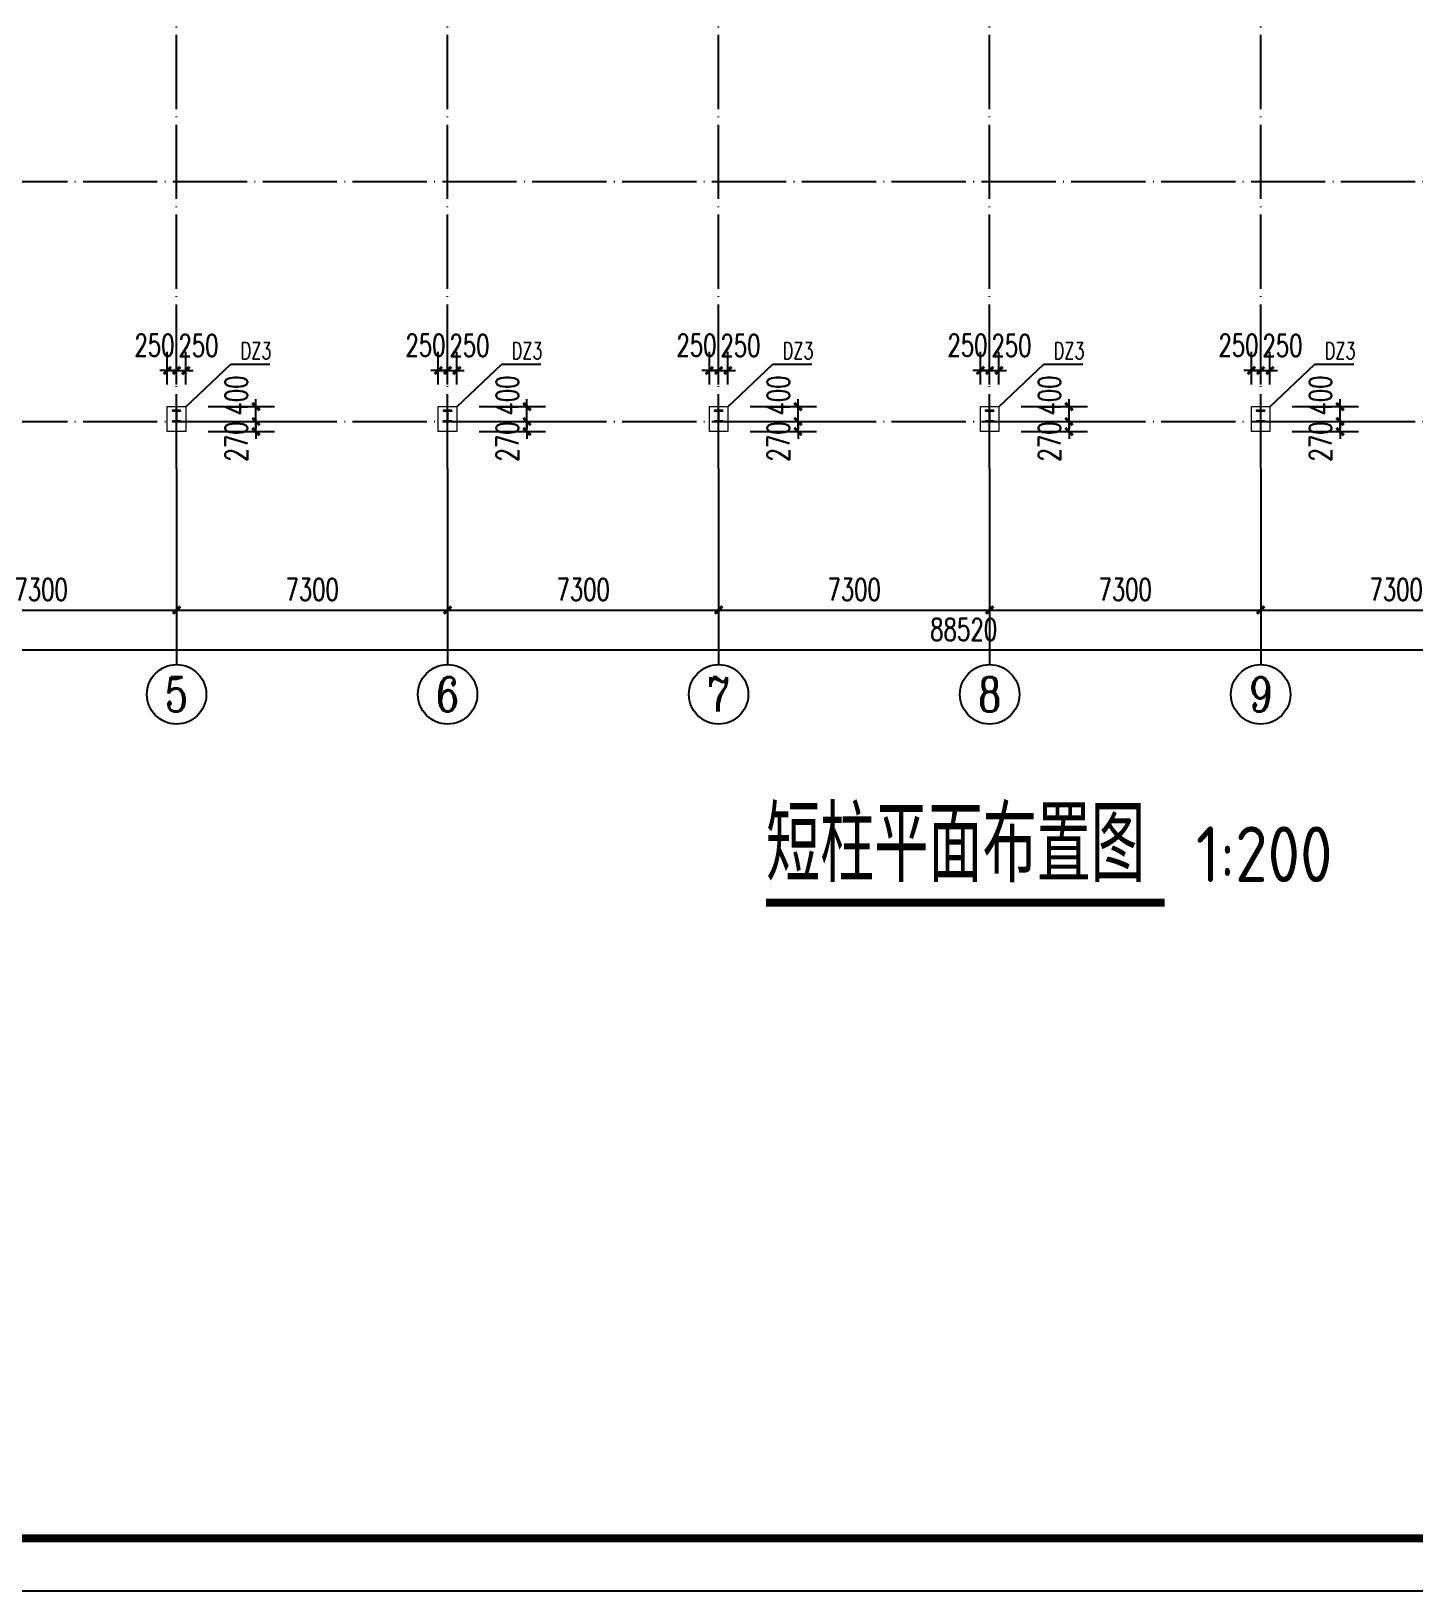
# Model space of a CAD drawing. Extents: x -89996 to 1006241, y -2176 to 440573.
# Drawn here: x 280374 to 317614, y 88594 to 130594 of the extents above; entities that cross this region are included whole.
import ezdxf
from ezdxf.enums import TextEntityAlignment as Align

# ---------------------------------------------------------------- set-up
doc = ezdxf.new("R2010")
doc.units = 0
doc.header["$LTSCALE"] = 1000
doc.header["$MEASUREMENT"] = 0
doc.linetypes.add('DOTE', pattern=[2.42, 2, -0.2, 0.02, -0.2])
for name, color, linetype in [('AXIS', 3, 'Continuous'), ('AXIS_TEXT', 7, 'Continuous'), ('DIM_LEAD', 3, 'Continuous'), ('DIM_SYMB', 3, 'Continuous'), ('DOTE', 1, 'DOTE'), ('GZ', 50, 'Continuous'), ('PUB_TEXT', 7, 'Continuous'), ('PUB_TITLE', 4, 'Continuous'), ('WALL', 9, 'Continuous'), ('YCX', 90, 'Continuous')]:
    doc.layers.add(name, color=color, linetype=linetype)
doc.layers.add('BASE_SING', color=7, linetype='Continuous', lineweight=0)
doc.styles.add('_TCH_AXIS', font='COMPLEX', dxfattribs={"bigfont": 'GBCBIG'})
doc.styles.add('_TCH_DIM_T3', font='SIMPLEX', dxfattribs={"width": 0.705882, "bigfont": 'GBCBIG'})
doc.styles.add('COMPLEX', font='COMPLEX')
doc.styles.get("Standard").update_dxf_attribs({"font": 'gbenor.shx', "bigfont": 'gbcbig.shx'})
doc.dimstyles.new('_TCH_ARCH&&200', dxfattribs={"dimtxt": 595, "dimasz": 200, "dimexe": 500, "dimexo": 600, "dimgap": 252.5, "dimtad": 1, "dimdec": 0, "dimzin": 0, "dimdsep": 46, "dimtxsty": '_TCH_DIM_T3', "dimblk": 'ARCHTICK', "dimcen": 0.09, "dimclrt": 7, "dimazin": 2, "dimtfac": 1, "dimtdec": 0, "dimtix": 1, "dimtmove": 2, "dimatfit": 3, "dimfxl": 0, "dimtolj": 1, "dimtzin": 0, "dimarcsym": 0})
doc.dimstyles.new('TCH-200-1', dxfattribs={"dimtxt": 595, "dimasz": 200, "dimexe": 500, "dimexo": 600, "dimgap": 252.5, "dimtad": 1, "dimdec": 0, "dimzin": 0, "dimdsep": 46, "dimtxsty": '_TCH_DIM_T3', "dimblk": 'ARCHTICK', "dimcen": 0.09, "dimclrd": 3, "dimclre": 3, "dimclrt": 7, "dimazin": 2, "dimtfac": 1, "dimtdec": 0, "dimtix": 1, "dimtmove": 2, "dimatfit": 3, "dimfxl": 0, "dimtolj": 1, "dimtzin": 0, "dimarcsym": 0})

# ---------------------------------------------------------------- blocks, each defined once
blk = doc.blocks.new('_AXISO')
blk.add_circle((0, 0), 0.5)
at = {"layer": 'AXIS_TEXT', "style": 'COMPLEX', "width": 1.041667}
blk.add_attdef('A', text='', height=0.56, dxfattribs=at).set_placement((-0.25, -0.28), (0.25, -0.28), align=Align.FIT)
blk = doc.blocks.new('_ArchTick')
at = {"color": 0, "linetype": 'ByBlock', "const_width": 0.4}
blk.add_lwpolyline([(-0.5, -0.5), (0.5, 0.5)], dxfattribs=at)
blk = doc.blocks.new('*D3008')
at = {"layer": 'AXIS', "color": 0, "lineweight": -2, "transparency": 16777216}
for p, q in [((17240, -627), (17240, -4337)), ((24540, -627), (24540, -4337)), ((17240, -3837), (24540, -3837))]:
    blk.add_line(p, q, dxfattribs=at)
at = {"layer": 'Defpoints', "color": 0, "transparency": 16777216}
for p in [(17240, -27), (24540, -27), (24540, -3837)]:
    blk.add_point(p, dxfattribs=at)
at = {"layer": 'AXIS', "color": 0, "lineweight": -2, "transparency": 16777216, "xscale": 200, "yscale": 200, "zscale": 200, "rotation": 180}
blk.add_blockref('_ArchTick', (17240, -3837), dxfattribs=at)
at = {"layer": 'AXIS', "color": 0, "lineweight": -2, "transparency": 16777216, "xscale": 200, "yscale": 200, "zscale": 200}
blk.add_blockref('_ArchTick', (24540, -3837), dxfattribs=at)
at = {"layer": 'AXIS', "color": 7, "transparency": 16777216, "insert": (20890, -3287), "char_height": 595, "attachment_point": 5, "style": '_TCH_DIM_T3'}
blk.add_mtext('\\A1;7300', dxfattribs=at)
blk = doc.blocks.new('*D3009')
at = {"layer": 'AXIS', "color": 0, "lineweight": -2, "transparency": 16777216}
for p, q in [((24540, -627), (24540, -4337)), ((31840, -627), (31840, -4337)), ((24540, -3837), (31840, -3837))]:
    blk.add_line(p, q, dxfattribs=at)
at = {"layer": 'Defpoints', "color": 0, "transparency": 16777216}
for p in [(24540, -27), (31840, -27), (31840, -3837)]:
    blk.add_point(p, dxfattribs=at)
at = {"layer": 'AXIS', "color": 0, "lineweight": -2, "transparency": 16777216, "xscale": 200, "yscale": 200, "zscale": 200, "rotation": 180}
blk.add_blockref('_ArchTick', (24540, -3837), dxfattribs=at)
at = {"layer": 'AXIS', "color": 0, "lineweight": -2, "transparency": 16777216, "xscale": 200, "yscale": 200, "zscale": 200}
blk.add_blockref('_ArchTick', (31840, -3837), dxfattribs=at)
at = {"layer": 'AXIS', "color": 7, "transparency": 16777216, "insert": (28190, -3287), "char_height": 595, "attachment_point": 5, "style": '_TCH_DIM_T3'}
blk.add_mtext('\\A1;7300', dxfattribs=at)
blk = doc.blocks.new('*D3010')
at = {"layer": 'AXIS', "color": 0, "lineweight": -2, "transparency": 16777216}
for p, q in [((31840, -627), (31840, -4337)), ((39140, -627), (39140, -4337)), ((31840, -3837), (39140, -3837))]:
    blk.add_line(p, q, dxfattribs=at)
at = {"layer": 'Defpoints', "color": 0, "transparency": 16777216}
for p in [(31840, -27), (39140, -27), (39140, -3837)]:
    blk.add_point(p, dxfattribs=at)
at = {"layer": 'AXIS', "color": 0, "lineweight": -2, "transparency": 16777216, "xscale": 200, "yscale": 200, "zscale": 200, "rotation": 180}
blk.add_blockref('_ArchTick', (31840, -3837), dxfattribs=at)
at = {"layer": 'AXIS', "color": 0, "lineweight": -2, "transparency": 16777216, "xscale": 200, "yscale": 200, "zscale": 200}
blk.add_blockref('_ArchTick', (39140, -3837), dxfattribs=at)
at = {"layer": 'AXIS', "color": 7, "transparency": 16777216, "insert": (35490, -3287), "char_height": 595, "attachment_point": 5, "style": '_TCH_DIM_T3'}
blk.add_mtext('\\A1;7300', dxfattribs=at)
blk = doc.blocks.new('*D3011')
at = {"layer": 'AXIS', "color": 0, "lineweight": -2, "transparency": 16777216}
for p, q in [((39140, -627), (39140, -4337)), ((46440, -627), (46440, -4337)), ((39140, -3837), (46440, -3837))]:
    blk.add_line(p, q, dxfattribs=at)
at = {"layer": 'Defpoints', "color": 0, "transparency": 16777216}
for p in [(39140, -27), (46440, -27), (46440, -3837)]:
    blk.add_point(p, dxfattribs=at)
at = {"layer": 'AXIS', "color": 0, "lineweight": -2, "transparency": 16777216, "xscale": 200, "yscale": 200, "zscale": 200, "rotation": 180}
blk.add_blockref('_ArchTick', (39140, -3837), dxfattribs=at)
at = {"layer": 'AXIS', "color": 0, "lineweight": -2, "transparency": 16777216, "xscale": 200, "yscale": 200, "zscale": 200}
blk.add_blockref('_ArchTick', (46440, -3837), dxfattribs=at)
at = {"layer": 'AXIS', "color": 7, "transparency": 16777216, "insert": (42790, -3287), "char_height": 595, "attachment_point": 5, "style": '_TCH_DIM_T3'}
blk.add_mtext('\\A1;7300', dxfattribs=at)
blk = doc.blocks.new('*D3012')
at = {"layer": 'AXIS', "color": 0, "lineweight": -2, "transparency": 16777216}
for p, q in [((46440, -627), (46440, -4337)), ((53740, -627), (53740, -4337)), ((46440, -3837), (53740, -3837))]:
    blk.add_line(p, q, dxfattribs=at)
at = {"layer": 'Defpoints', "color": 0, "transparency": 16777216}
for p in [(46440, -27), (53740, -27), (53740, -3837)]:
    blk.add_point(p, dxfattribs=at)
at = {"layer": 'AXIS', "color": 0, "lineweight": -2, "transparency": 16777216, "xscale": 200, "yscale": 200, "zscale": 200, "rotation": 180}
blk.add_blockref('_ArchTick', (46440, -3837), dxfattribs=at)
at = {"layer": 'AXIS', "color": 0, "lineweight": -2, "transparency": 16777216, "xscale": 200, "yscale": 200, "zscale": 200}
blk.add_blockref('_ArchTick', (53740, -3837), dxfattribs=at)
at = {"layer": 'AXIS', "color": 7, "transparency": 16777216, "insert": (50090, -3287), "char_height": 595, "attachment_point": 5, "style": '_TCH_DIM_T3'}
blk.add_mtext('\\A1;7300', dxfattribs=at)
blk = doc.blocks.new('*D3013')
at = {"layer": 'AXIS', "color": 0, "lineweight": -2, "transparency": 16777216}
for p, q in [((53740, -627), (53740, -4337)), ((61040, -627), (61040, -4337)), ((53740, -3837), (61040, -3837))]:
    blk.add_line(p, q, dxfattribs=at)
at = {"layer": 'Defpoints', "color": 0, "transparency": 16777216}
for p in [(53740, -27), (61040, -27), (61040, -3837)]:
    blk.add_point(p, dxfattribs=at)
at = {"layer": 'AXIS', "color": 0, "lineweight": -2, "transparency": 16777216, "xscale": 200, "yscale": 200, "zscale": 200, "rotation": 180}
blk.add_blockref('_ArchTick', (53740, -3837), dxfattribs=at)
at = {"layer": 'AXIS', "color": 0, "lineweight": -2, "transparency": 16777216, "xscale": 200, "yscale": 200, "zscale": 200}
blk.add_blockref('_ArchTick', (61040, -3837), dxfattribs=at)
at = {"layer": 'AXIS', "color": 7, "transparency": 16777216, "insert": (57390, -3287), "char_height": 595, "attachment_point": 5, "style": '_TCH_DIM_T3'}
blk.add_mtext('\\A1;7300', dxfattribs=at)
blk = doc.blocks.new('*D321')
at = {"layer": 'Defpoints', "color": 0, "transparency": 16777216}
for p in [(261230, 119843), (349750, 119843), (349750, 113934)]:
    blk.add_point(p, dxfattribs=at)
at = {"layer": 'WALL', "color": 3, "lineweight": -2, "transparency": 16777216}
for p, q in [((261230, 119243), (261230, 113434)), ((349750, 119243), (349750, 113434)), ((261230, 113934), (349750, 113934))]:
    blk.add_line(p, q, dxfattribs=at)
at = {"layer": 'WALL', "color": 3, "lineweight": -2, "transparency": 16777216, "xscale": 200, "yscale": 200, "zscale": 200, "rotation": 180}
blk.add_blockref('_ArchTick', (261230, 113934), dxfattribs=at)
at = {"layer": 'WALL', "color": 3, "lineweight": -2, "transparency": 16777216, "xscale": 200, "yscale": 200, "zscale": 200}
blk.add_blockref('_ArchTick', (349750, 113934), dxfattribs=at)
at = {"layer": 'WALL', "color": 7, "transparency": 16777216, "insert": (305490, 114484), "char_height": 595, "attachment_point": 5, "style": '_TCH_DIM_T3'}
blk.add_mtext('\\A1;88520', dxfattribs=at)
blk = doc.blocks.new('*D2166')
at = {"layer": 'Defpoints', "color": 0, "transparency": 16777216}
for p in [(284290, 121457), (284040, 120482), (284290, 120483)]:
    blk.add_point(p, dxfattribs=at)
at = {"layer": 'WALL', "color": 3, "lineweight": -2, "transparency": 16777216}
for p, q in [((284040, 121082), (284040, 121957)), ((284290, 121083), (284290, 121957)), ((284040, 121457), (283840, 121457)), ((284040, 121457), (284290, 121457)), ((284290, 121457), (284490, 121457))]:
    blk.add_line(p, q, dxfattribs=at)
at = {"layer": 'WALL', "color": 3, "lineweight": -2, "transparency": 16777216, "xscale": 200, "yscale": 200, "zscale": 200}
blk.add_blockref('_ArchTick', (284040, 121457), dxfattribs=at)
at = {"layer": 'WALL', "color": 3, "lineweight": -2, "transparency": 16777216, "xscale": 200, "yscale": 200, "zscale": 200, "rotation": 180}
blk.add_blockref('_ArchTick', (284290, 121457), dxfattribs=at)
at = {"layer": 'WALL', "color": 7, "transparency": 16777216, "insert": (283692, 122137), "char_height": 595, "attachment_point": 5, "style": '_TCH_DIM_T3'}
blk.add_mtext('\\A1;250', dxfattribs=at)
blk = doc.blocks.new('*D2167')
at = {"layer": 'Defpoints', "color": 0, "transparency": 16777216}
for p in [(284540, 121457), (284290, 120483), (284540, 120482)]:
    blk.add_point(p, dxfattribs=at)
at = {"layer": 'WALL', "color": 3, "lineweight": -2, "transparency": 16777216}
for p, q in [((284290, 121083), (284290, 121957)), ((284540, 121082), (284540, 121957)), ((284290, 121457), (284090, 121457)), ((284290, 121457), (284540, 121457)), ((284540, 121457), (284740, 121457))]:
    blk.add_line(p, q, dxfattribs=at)
at = {"layer": 'WALL', "color": 3, "lineweight": -2, "transparency": 16777216, "xscale": 200, "yscale": 200, "zscale": 200}
blk.add_blockref('_ArchTick', (284290, 121457), dxfattribs=at)
at = {"layer": 'WALL', "color": 3, "lineweight": -2, "transparency": 16777216, "xscale": 200, "yscale": 200, "zscale": 200, "rotation": 180}
blk.add_blockref('_ArchTick', (284540, 121457), dxfattribs=at)
at = {"layer": 'WALL', "color": 7, "transparency": 16777216, "insert": (284878, 122127), "char_height": 595, "attachment_point": 5, "style": '_TCH_DIM_T3'}
blk.add_mtext('\\A1;250', dxfattribs=at)
blk = doc.blocks.new('*D2168')
at = {"layer": 'Defpoints', "color": 0, "transparency": 16777216}
for p in [(284540, 120483), (286428, 120483), (284540, 120083)]:
    blk.add_point(p, dxfattribs=at)
at = {"layer": 'WALL', "color": 3, "lineweight": -2, "transparency": 16777216}
for p, q in [((286428, 120483), (286428, 120683)), ((285140, 120483), (286928, 120483)), ((286428, 120083), (286428, 120483)), ((285140, 120083), (286928, 120083)), ((286428, 120083), (286428, 119883))]:
    blk.add_line(p, q, dxfattribs=at)
at = {"layer": 'WALL', "color": 3, "lineweight": -2, "transparency": 16777216, "xscale": 200, "yscale": 200, "zscale": 200}
for p, rotation in [((286428, 120483), 270), ((286428, 120083), 90)]:
    blk.add_blockref('_ArchTick', p, dxfattribs=dict(at, rotation=rotation))
at = {"layer": 'WALL', "color": 7, "transparency": 16777216, "insert": (285899, 120784), "char_height": 595, "attachment_point": 5, "rotation": 90, "style": '_TCH_DIM_T3'}
blk.add_mtext('\\A1;400', dxfattribs=at)
blk = doc.blocks.new('*D2169')
at = {"layer": 'Defpoints', "color": 0, "transparency": 16777216}
for p in [(284540, 120083), (284540, 119812), (286428, 120083)]:
    blk.add_point(p, dxfattribs=at)
at = {"layer": 'WALL', "color": 3, "lineweight": -2, "transparency": 16777216}
for p, q in [((286428, 120083), (286428, 120283)), ((285140, 120083), (286928, 120083)), ((285140, 119812), (286928, 119812)), ((286428, 119812), (286428, 120083)), ((286428, 119812), (286428, 119612))]:
    blk.add_line(p, q, dxfattribs=at)
at = {"layer": 'WALL', "color": 3, "lineweight": -2, "transparency": 16777216, "xscale": 200, "yscale": 200, "zscale": 200}
for p, rotation in [((286428, 120083), 270), ((286428, 119812), 90)]:
    blk.add_blockref('_ArchTick', p, dxfattribs=dict(at, rotation=rotation))
at = {"layer": 'WALL', "color": 7, "transparency": 16777216, "insert": (285899, 119541), "char_height": 595, "attachment_point": 5, "rotation": 90, "style": '_TCH_DIM_T3'}
blk.add_mtext('\\A1;270', dxfattribs=at)
blk = doc.blocks.new('*D2174')
at = {"layer": 'Defpoints', "color": 0, "transparency": 16777216}
for p in [(291590, 121457), (291340, 120482), (291590, 120483)]:
    blk.add_point(p, dxfattribs=at)
at = {"layer": 'WALL', "color": 3, "lineweight": -2, "transparency": 16777216}
for p, q in [((291340, 121082), (291340, 121957)), ((291590, 121083), (291590, 121957)), ((291340, 121457), (291140, 121457)), ((291340, 121457), (291590, 121457)), ((291590, 121457), (291790, 121457))]:
    blk.add_line(p, q, dxfattribs=at)
at = {"layer": 'WALL', "color": 3, "lineweight": -2, "transparency": 16777216, "xscale": 200, "yscale": 200, "zscale": 200}
blk.add_blockref('_ArchTick', (291340, 121457), dxfattribs=at)
at = {"layer": 'WALL', "color": 3, "lineweight": -2, "transparency": 16777216, "xscale": 200, "yscale": 200, "zscale": 200, "rotation": 180}
blk.add_blockref('_ArchTick', (291590, 121457), dxfattribs=at)
at = {"layer": 'WALL', "color": 7, "transparency": 16777216, "insert": (290992, 122137), "char_height": 595, "attachment_point": 5, "style": '_TCH_DIM_T3'}
blk.add_mtext('\\A1;250', dxfattribs=at)
blk = doc.blocks.new('*D2175')
at = {"layer": 'Defpoints', "color": 0, "transparency": 16777216}
for p in [(291840, 121457), (291590, 120483), (291840, 120482)]:
    blk.add_point(p, dxfattribs=at)
at = {"layer": 'WALL', "color": 3, "lineweight": -2, "transparency": 16777216}
for p, q in [((291590, 121083), (291590, 121957)), ((291840, 121082), (291840, 121957)), ((291590, 121457), (291390, 121457)), ((291590, 121457), (291840, 121457)), ((291840, 121457), (292040, 121457))]:
    blk.add_line(p, q, dxfattribs=at)
at = {"layer": 'WALL', "color": 3, "lineweight": -2, "transparency": 16777216, "xscale": 200, "yscale": 200, "zscale": 200}
blk.add_blockref('_ArchTick', (291590, 121457), dxfattribs=at)
at = {"layer": 'WALL', "color": 3, "lineweight": -2, "transparency": 16777216, "xscale": 200, "yscale": 200, "zscale": 200, "rotation": 180}
blk.add_blockref('_ArchTick', (291840, 121457), dxfattribs=at)
at = {"layer": 'WALL', "color": 7, "transparency": 16777216, "insert": (292178, 122127), "char_height": 595, "attachment_point": 5, "style": '_TCH_DIM_T3'}
blk.add_mtext('\\A1;250', dxfattribs=at)
blk = doc.blocks.new('*D2176')
at = {"layer": 'Defpoints', "color": 0, "transparency": 16777216}
for p in [(291840, 120483), (293728, 120483), (291840, 120083)]:
    blk.add_point(p, dxfattribs=at)
at = {"layer": 'WALL', "color": 3, "lineweight": -2, "transparency": 16777216}
for p, q in [((293728, 120483), (293728, 120683)), ((292440, 120483), (294228, 120483)), ((293728, 120083), (293728, 120483)), ((292440, 120083), (294228, 120083)), ((293728, 120083), (293728, 119883))]:
    blk.add_line(p, q, dxfattribs=at)
at = {"layer": 'WALL', "color": 3, "lineweight": -2, "transparency": 16777216, "xscale": 200, "yscale": 200, "zscale": 200}
for p, rotation in [((293728, 120483), 270), ((293728, 120083), 90)]:
    blk.add_blockref('_ArchTick', p, dxfattribs=dict(at, rotation=rotation))
at = {"layer": 'WALL', "color": 7, "transparency": 16777216, "insert": (293199, 120784), "char_height": 595, "attachment_point": 5, "rotation": 90, "style": '_TCH_DIM_T3'}
blk.add_mtext('\\A1;400', dxfattribs=at)
blk = doc.blocks.new('*D2177')
at = {"layer": 'Defpoints', "color": 0, "transparency": 16777216}
for p in [(291840, 120083), (291840, 119812), (293728, 120083)]:
    blk.add_point(p, dxfattribs=at)
at = {"layer": 'WALL', "color": 3, "lineweight": -2, "transparency": 16777216}
for p, q in [((293728, 120083), (293728, 120283)), ((292440, 120083), (294228, 120083)), ((292440, 119812), (294228, 119812)), ((293728, 119812), (293728, 120083)), ((293728, 119812), (293728, 119612))]:
    blk.add_line(p, q, dxfattribs=at)
at = {"layer": 'WALL', "color": 3, "lineweight": -2, "transparency": 16777216, "xscale": 200, "yscale": 200, "zscale": 200}
for p, rotation in [((293728, 120083), 270), ((293728, 119812), 90)]:
    blk.add_blockref('_ArchTick', p, dxfattribs=dict(at, rotation=rotation))
at = {"layer": 'WALL', "color": 7, "transparency": 16777216, "insert": (293199, 119541), "char_height": 595, "attachment_point": 5, "rotation": 90, "style": '_TCH_DIM_T3'}
blk.add_mtext('\\A1;270', dxfattribs=at)
blk = doc.blocks.new('*D2182')
at = {"layer": 'Defpoints', "color": 0, "transparency": 16777216}
for p in [(298890, 121457), (298640, 120482), (298890, 120483)]:
    blk.add_point(p, dxfattribs=at)
at = {"layer": 'WALL', "color": 3, "lineweight": -2, "transparency": 16777216}
for p, q in [((298640, 121082), (298640, 121957)), ((298890, 121083), (298890, 121957)), ((298640, 121457), (298440, 121457)), ((298640, 121457), (298890, 121457)), ((298890, 121457), (299090, 121457))]:
    blk.add_line(p, q, dxfattribs=at)
at = {"layer": 'WALL', "color": 3, "lineweight": -2, "transparency": 16777216, "xscale": 200, "yscale": 200, "zscale": 200}
blk.add_blockref('_ArchTick', (298640, 121457), dxfattribs=at)
at = {"layer": 'WALL', "color": 3, "lineweight": -2, "transparency": 16777216, "xscale": 200, "yscale": 200, "zscale": 200, "rotation": 180}
blk.add_blockref('_ArchTick', (298890, 121457), dxfattribs=at)
at = {"layer": 'WALL', "color": 7, "transparency": 16777216, "insert": (298292, 122137), "char_height": 595, "attachment_point": 5, "style": '_TCH_DIM_T3'}
blk.add_mtext('\\A1;250', dxfattribs=at)
blk = doc.blocks.new('*D2183')
at = {"layer": 'Defpoints', "color": 0, "transparency": 16777216}
for p in [(299140, 121457), (298890, 120483), (299140, 120482)]:
    blk.add_point(p, dxfattribs=at)
at = {"layer": 'WALL', "color": 3, "lineweight": -2, "transparency": 16777216}
for p, q in [((298890, 121083), (298890, 121957)), ((299140, 121082), (299140, 121957)), ((298890, 121457), (298690, 121457)), ((298890, 121457), (299140, 121457)), ((299140, 121457), (299340, 121457))]:
    blk.add_line(p, q, dxfattribs=at)
at = {"layer": 'WALL', "color": 3, "lineweight": -2, "transparency": 16777216, "xscale": 200, "yscale": 200, "zscale": 200}
blk.add_blockref('_ArchTick', (298890, 121457), dxfattribs=at)
at = {"layer": 'WALL', "color": 3, "lineweight": -2, "transparency": 16777216, "xscale": 200, "yscale": 200, "zscale": 200, "rotation": 180}
blk.add_blockref('_ArchTick', (299140, 121457), dxfattribs=at)
at = {"layer": 'WALL', "color": 7, "transparency": 16777216, "insert": (299478, 122127), "char_height": 595, "attachment_point": 5, "style": '_TCH_DIM_T3'}
blk.add_mtext('\\A1;250', dxfattribs=at)
blk = doc.blocks.new('*D2184')
at = {"layer": 'Defpoints', "color": 0, "transparency": 16777216}
for p in [(299140, 120483), (301028, 120483), (299140, 120083)]:
    blk.add_point(p, dxfattribs=at)
at = {"layer": 'WALL', "color": 3, "lineweight": -2, "transparency": 16777216}
for p, q in [((301028, 120483), (301028, 120683)), ((299740, 120483), (301528, 120483)), ((301028, 120083), (301028, 120483)), ((299740, 120083), (301528, 120083)), ((301028, 120083), (301028, 119883))]:
    blk.add_line(p, q, dxfattribs=at)
at = {"layer": 'WALL', "color": 3, "lineweight": -2, "transparency": 16777216, "xscale": 200, "yscale": 200, "zscale": 200}
for p, rotation in [((301028, 120483), 270), ((301028, 120083), 90)]:
    blk.add_blockref('_ArchTick', p, dxfattribs=dict(at, rotation=rotation))
at = {"layer": 'WALL', "color": 7, "transparency": 16777216, "insert": (300499, 120784), "char_height": 595, "attachment_point": 5, "rotation": 90, "style": '_TCH_DIM_T3'}
blk.add_mtext('\\A1;400', dxfattribs=at)
blk = doc.blocks.new('*D2185')
at = {"layer": 'Defpoints', "color": 0, "transparency": 16777216}
for p in [(299140, 120083), (299140, 119812), (301028, 120083)]:
    blk.add_point(p, dxfattribs=at)
at = {"layer": 'WALL', "color": 3, "lineweight": -2, "transparency": 16777216}
for p, q in [((301028, 120083), (301028, 120283)), ((299740, 120083), (301528, 120083)), ((299740, 119812), (301528, 119812)), ((301028, 119812), (301028, 120083)), ((301028, 119812), (301028, 119612))]:
    blk.add_line(p, q, dxfattribs=at)
at = {"layer": 'WALL', "color": 3, "lineweight": -2, "transparency": 16777216, "xscale": 200, "yscale": 200, "zscale": 200}
for p, rotation in [((301028, 120083), 270), ((301028, 119812), 90)]:
    blk.add_blockref('_ArchTick', p, dxfattribs=dict(at, rotation=rotation))
at = {"layer": 'WALL', "color": 7, "transparency": 16777216, "insert": (300499, 119541), "char_height": 595, "attachment_point": 5, "rotation": 90, "style": '_TCH_DIM_T3'}
blk.add_mtext('\\A1;270', dxfattribs=at)
blk = doc.blocks.new('*D2190')
at = {"layer": 'Defpoints', "color": 0, "transparency": 16777216}
for p in [(306190, 121457), (305940, 120482), (306190, 120483)]:
    blk.add_point(p, dxfattribs=at)
at = {"layer": 'WALL', "color": 3, "lineweight": -2, "transparency": 16777216}
for p, q in [((305940, 121082), (305940, 121957)), ((306190, 121083), (306190, 121957)), ((305940, 121457), (305740, 121457)), ((305940, 121457), (306190, 121457)), ((306190, 121457), (306390, 121457))]:
    blk.add_line(p, q, dxfattribs=at)
at = {"layer": 'WALL', "color": 3, "lineweight": -2, "transparency": 16777216, "xscale": 200, "yscale": 200, "zscale": 200}
blk.add_blockref('_ArchTick', (305940, 121457), dxfattribs=at)
at = {"layer": 'WALL', "color": 3, "lineweight": -2, "transparency": 16777216, "xscale": 200, "yscale": 200, "zscale": 200, "rotation": 180}
blk.add_blockref('_ArchTick', (306190, 121457), dxfattribs=at)
at = {"layer": 'WALL', "color": 7, "transparency": 16777216, "insert": (305592, 122137), "char_height": 595, "attachment_point": 5, "style": '_TCH_DIM_T3'}
blk.add_mtext('\\A1;250', dxfattribs=at)
blk = doc.blocks.new('*D2191')
at = {"layer": 'Defpoints', "color": 0, "transparency": 16777216}
for p in [(306440, 121457), (306190, 120483), (306440, 120482)]:
    blk.add_point(p, dxfattribs=at)
at = {"layer": 'WALL', "color": 3, "lineweight": -2, "transparency": 16777216}
for p, q in [((306190, 121083), (306190, 121957)), ((306440, 121082), (306440, 121957)), ((306190, 121457), (305990, 121457)), ((306190, 121457), (306440, 121457)), ((306440, 121457), (306640, 121457))]:
    blk.add_line(p, q, dxfattribs=at)
at = {"layer": 'WALL', "color": 3, "lineweight": -2, "transparency": 16777216, "xscale": 200, "yscale": 200, "zscale": 200}
blk.add_blockref('_ArchTick', (306190, 121457), dxfattribs=at)
at = {"layer": 'WALL', "color": 3, "lineweight": -2, "transparency": 16777216, "xscale": 200, "yscale": 200, "zscale": 200, "rotation": 180}
blk.add_blockref('_ArchTick', (306440, 121457), dxfattribs=at)
at = {"layer": 'WALL', "color": 7, "transparency": 16777216, "insert": (306778, 122127), "char_height": 595, "attachment_point": 5, "style": '_TCH_DIM_T3'}
blk.add_mtext('\\A1;250', dxfattribs=at)
blk = doc.blocks.new('*D2192')
at = {"layer": 'Defpoints', "color": 0, "transparency": 16777216}
for p in [(306440, 120483), (308328, 120483), (306440, 120083)]:
    blk.add_point(p, dxfattribs=at)
at = {"layer": 'WALL', "color": 3, "lineweight": -2, "transparency": 16777216}
for p, q in [((308328, 120483), (308328, 120683)), ((307040, 120483), (308828, 120483)), ((308328, 120083), (308328, 120483)), ((307040, 120083), (308828, 120083)), ((308328, 120083), (308328, 119883))]:
    blk.add_line(p, q, dxfattribs=at)
at = {"layer": 'WALL', "color": 3, "lineweight": -2, "transparency": 16777216, "xscale": 200, "yscale": 200, "zscale": 200}
for p, rotation in [((308328, 120483), 270), ((308328, 120083), 90)]:
    blk.add_blockref('_ArchTick', p, dxfattribs=dict(at, rotation=rotation))
at = {"layer": 'WALL', "color": 7, "transparency": 16777216, "insert": (307799, 120784), "char_height": 595, "attachment_point": 5, "rotation": 90, "style": '_TCH_DIM_T3'}
blk.add_mtext('\\A1;400', dxfattribs=at)
blk = doc.blocks.new('*D2193')
at = {"layer": 'Defpoints', "color": 0, "transparency": 16777216}
for p in [(306440, 120083), (306440, 119812), (308328, 120083)]:
    blk.add_point(p, dxfattribs=at)
at = {"layer": 'WALL', "color": 3, "lineweight": -2, "transparency": 16777216}
for p, q in [((308328, 120083), (308328, 120283)), ((307040, 120083), (308828, 120083)), ((307040, 119812), (308828, 119812)), ((308328, 119812), (308328, 120083)), ((308328, 119812), (308328, 119612))]:
    blk.add_line(p, q, dxfattribs=at)
at = {"layer": 'WALL', "color": 3, "lineweight": -2, "transparency": 16777216, "xscale": 200, "yscale": 200, "zscale": 200}
for p, rotation in [((308328, 120083), 270), ((308328, 119812), 90)]:
    blk.add_blockref('_ArchTick', p, dxfattribs=dict(at, rotation=rotation))
at = {"layer": 'WALL', "color": 7, "transparency": 16777216, "insert": (307799, 119541), "char_height": 595, "attachment_point": 5, "rotation": 90, "style": '_TCH_DIM_T3'}
blk.add_mtext('\\A1;270', dxfattribs=at)
blk = doc.blocks.new('*D2198')
at = {"layer": 'Defpoints', "color": 0, "transparency": 16777216}
for p in [(313490, 121457), (313240, 120482), (313490, 120483)]:
    blk.add_point(p, dxfattribs=at)
at = {"layer": 'WALL', "color": 3, "lineweight": -2, "transparency": 16777216}
for p, q in [((313240, 121082), (313240, 121957)), ((313490, 121083), (313490, 121957)), ((313240, 121457), (313040, 121457)), ((313240, 121457), (313490, 121457)), ((313490, 121457), (313690, 121457))]:
    blk.add_line(p, q, dxfattribs=at)
at = {"layer": 'WALL', "color": 3, "lineweight": -2, "transparency": 16777216, "xscale": 200, "yscale": 200, "zscale": 200}
blk.add_blockref('_ArchTick', (313240, 121457), dxfattribs=at)
at = {"layer": 'WALL', "color": 3, "lineweight": -2, "transparency": 16777216, "xscale": 200, "yscale": 200, "zscale": 200, "rotation": 180}
blk.add_blockref('_ArchTick', (313490, 121457), dxfattribs=at)
at = {"layer": 'WALL', "color": 7, "transparency": 16777216, "insert": (312892, 122137), "char_height": 595, "attachment_point": 5, "style": '_TCH_DIM_T3'}
blk.add_mtext('\\A1;250', dxfattribs=at)
blk = doc.blocks.new('*D2199')
at = {"layer": 'Defpoints', "color": 0, "transparency": 16777216}
for p in [(313740, 121457), (313490, 120483), (313740, 120482)]:
    blk.add_point(p, dxfattribs=at)
at = {"layer": 'WALL', "color": 3, "lineweight": -2, "transparency": 16777216}
for p, q in [((313490, 121083), (313490, 121957)), ((313740, 121082), (313740, 121957)), ((313490, 121457), (313290, 121457)), ((313490, 121457), (313740, 121457)), ((313740, 121457), (313940, 121457))]:
    blk.add_line(p, q, dxfattribs=at)
at = {"layer": 'WALL', "color": 3, "lineweight": -2, "transparency": 16777216, "xscale": 200, "yscale": 200, "zscale": 200}
blk.add_blockref('_ArchTick', (313490, 121457), dxfattribs=at)
at = {"layer": 'WALL', "color": 3, "lineweight": -2, "transparency": 16777216, "xscale": 200, "yscale": 200, "zscale": 200, "rotation": 180}
blk.add_blockref('_ArchTick', (313740, 121457), dxfattribs=at)
at = {"layer": 'WALL', "color": 7, "transparency": 16777216, "insert": (314078, 122127), "char_height": 595, "attachment_point": 5, "style": '_TCH_DIM_T3'}
blk.add_mtext('\\A1;250', dxfattribs=at)
blk = doc.blocks.new('*D2200')
at = {"layer": 'Defpoints', "color": 0, "transparency": 16777216}
for p in [(313740, 120483), (315628, 120483), (313740, 120083)]:
    blk.add_point(p, dxfattribs=at)
at = {"layer": 'WALL', "color": 3, "lineweight": -2, "transparency": 16777216}
for p, q in [((315628, 120483), (315628, 120683)), ((314340, 120483), (316128, 120483)), ((315628, 120083), (315628, 120483)), ((314340, 120083), (316128, 120083)), ((315628, 120083), (315628, 119883))]:
    blk.add_line(p, q, dxfattribs=at)
at = {"layer": 'WALL', "color": 3, "lineweight": -2, "transparency": 16777216, "xscale": 200, "yscale": 200, "zscale": 200}
for p, rotation in [((315628, 120483), 270), ((315628, 120083), 90)]:
    blk.add_blockref('_ArchTick', p, dxfattribs=dict(at, rotation=rotation))
at = {"layer": 'WALL', "color": 7, "transparency": 16777216, "insert": (315099, 120784), "char_height": 595, "attachment_point": 5, "rotation": 90, "style": '_TCH_DIM_T3'}
blk.add_mtext('\\A1;400', dxfattribs=at)
blk = doc.blocks.new('*D2201')
at = {"layer": 'Defpoints', "color": 0, "transparency": 16777216}
for p in [(313740, 120083), (313740, 119812), (315628, 120083)]:
    blk.add_point(p, dxfattribs=at)
at = {"layer": 'WALL', "color": 3, "lineweight": -2, "transparency": 16777216}
for p, q in [((315628, 120083), (315628, 120283)), ((314340, 120083), (316128, 120083)), ((314340, 119812), (316128, 119812)), ((315628, 119812), (315628, 120083)), ((315628, 119812), (315628, 119612))]:
    blk.add_line(p, q, dxfattribs=at)
at = {"layer": 'WALL', "color": 3, "lineweight": -2, "transparency": 16777216, "xscale": 200, "yscale": 200, "zscale": 200}
for p, rotation in [((315628, 120083), 270), ((315628, 119812), 90)]:
    blk.add_blockref('_ArchTick', p, dxfattribs=dict(at, rotation=rotation))
at = {"layer": 'WALL', "color": 7, "transparency": 16777216, "insert": (315099, 119541), "char_height": 595, "attachment_point": 5, "rotation": 90, "style": '_TCH_DIM_T3'}
blk.add_mtext('\\A1;270', dxfattribs=at)
blk = doc.blocks.new('A$C3A647AB8')
at = {"layer": 'AXIS'}
for p, q in [((24540, -26.8), (24540, -5307.8)), ((31840, -26.8), (31840, -5307.8)), ((39140, -26.8), (39140, -5307.8)), ((46440, -26.8), (46440, -5307.8)), ((53740, -26.8), (53740, -5307.8))]:
    blk.add_line(p, q, dxfattribs=at)
at = {"layer": 'DOTE'}
for p, q in [((24540, -26.8), (24540, 41826.8)), ((31840, -26.8), (31840, 41826.8)), ((39140, -26.8), (39140, 41826.8)), ((46440, -26.8), (46440, 41826.8)), ((53740, -26.8), (53740, 41826.8)), ((240, 7700), (91240, 7700)), ((240, 1240), (91240, 1240))]:
    blk.add_line(p, q, dxfattribs=at)
at = {"layer": 'GZ'}
for points in [[(24650, 1540), (24430, 1540), (24430, 1530), (24533.1, 1530), (24537, 1525), (24537, 1254.6), (24533.1, 1250), (24430, 1250), (24430, 1240), (24650, 1240), (24650, 1250), (24547, 1250), (24543, 1254.5), (24543, 1525), (24547, 1530), (24650, 1530), (24650, 1540)], [(31950, 1540), (31730, 1540), (31730, 1530), (31833.1, 1530), (31837, 1525), (31837, 1254.6), (31833.1, 1250), (31730, 1250), (31730, 1240), (31950, 1240), (31950, 1250), (31847, 1250), (31843, 1254.5), (31843, 1525), (31847, 1530), (31950, 1530), (31950, 1540)], [(39250, 1540), (39030, 1540), (39030, 1530), (39133.1, 1530), (39137, 1525), (39137, 1254.6), (39133.1, 1250), (39030, 1250), (39030, 1240), (39250, 1240), (39250, 1250), (39147, 1250), (39143, 1254.5), (39143, 1525), (39147, 1530), (39250, 1530), (39250, 1540)], [(46550, 1540), (46330, 1540), (46330, 1530), (46433.1, 1530), (46437, 1525), (46437, 1254.6), (46433.1, 1250), (46330, 1250), (46330, 1240), (46550, 1240), (46550, 1250), (46447, 1250), (46443, 1254.5), (46443, 1525), (46447, 1530), (46550, 1530), (46550, 1540)], [(53850, 1540), (53630, 1540), (53630, 1530), (53733.1, 1530), (53737, 1525), (53737, 1254.6), (53733.1, 1250), (53630, 1250), (53630, 1240), (53850, 1240), (53850, 1250), (53747, 1250), (53743, 1254.5), (53743, 1525), (53747, 1530), (53850, 1530), (53850, 1540)]]:
    blk.add_lwpolyline(points, close=True, dxfattribs=at)
at = {"layer": 'AXIS'}
ref = blk.add_blockref('_AXISO', (24540, -6107.8), dxfattribs=dict(at, xscale=1600, yscale=1600, zscale=1600))
ref.add_attrib('A', '5', dxfattribs={"layer": 'AXIS_TEXT', "height": 931.9, "style": '_TCH_AXIS'}).set_placement((24229.4, -6573.7), (24850.6, -6573.7), align=Align.FIT)
ref = blk.add_blockref('_AXISO', (31840, -6107.8), dxfattribs=dict(at, xscale=1600, yscale=1600, zscale=1600))
ref.add_attrib('A', '6', dxfattribs={"layer": 'AXIS_TEXT', "height": 931.9, "style": '_TCH_AXIS'}).set_placement((31529.4, -6573.7), (32150.6, -6573.7), align=Align.FIT)
ref = blk.add_blockref('_AXISO', (39140, -6107.8), dxfattribs=dict(at, xscale=1600, yscale=1600, zscale=1600))
ref.add_attrib('A', '7', dxfattribs={"layer": 'AXIS_TEXT', "height": 931.9, "style": '_TCH_AXIS'}).set_placement((38829.4, -6573.7), (39450.6, -6573.7), align=Align.FIT)
ref = blk.add_blockref('_AXISO', (46440, -6107.8), dxfattribs=dict(at, xscale=1600, yscale=1600, zscale=1600))
ref.add_attrib('A', '8', dxfattribs={"layer": 'AXIS_TEXT', "height": 931.9, "style": '_TCH_AXIS'}).set_placement((46129.4, -6573.7), (46750.6, -6573.7), align=Align.FIT)
ref = blk.add_blockref('_AXISO', (53740, -6107.8), dxfattribs=dict(at, xscale=1600, yscale=1600, zscale=1600))
ref.add_attrib('A', '9', dxfattribs={"layer": 'AXIS_TEXT', "height": 931.9, "style": '_TCH_AXIS'}).set_placement((53429.4, -6573.7), (54050.6, -6573.7), align=Align.FIT)
for p1, p2, picture, middle in [((17240, -26.8), (24540, -26.8), '*D3008', (20890, -3286.6)), ((24540, -26.8), (31840, -26.8), '*D3009', (28190, -3286.6)), ((31840, -26.8), (39140, -26.8), '*D3010', (35490, -3286.6)), ((39140, -26.8), (46440, -26.8), '*D3011', (42790, -3286.6)), ((46440, -26.8), (53740, -26.8), '*D3012', (50090, -3286.6)), ((53740, -26.8), (61040, -26.8), '*D3013', (57390, -3286.6))]:
    dim = blk.add_aligned_dim(p1=p1, p2=p2, distance=-3809.8, dimstyle='_TCH_ARCH&&200', dxfattribs=at)
    dim.commit()
    dim.dimension.update_dxf_attribs({"geometry": picture, "text_midpoint": middle})

msp = doc.modelspace()

# ---------------------------------------------------------------- linework, layer by layer
at = {"layer": 'BASE_SING'}
for points in [[(284539.64, 119812.43), (284039.64, 119812.43), (284039.64, 120482.68), (284539.64, 120482.68)], [(291839.64, 119812.43), (291339.64, 119812.43), (291339.64, 120482.68), (291839.64, 120482.68)], [(299139.64, 119812.43), (298639.64, 119812.43), (298639.64, 120482.68), (299139.64, 120482.68)], [(306439.64, 119812.43), (305939.64, 119812.43), (305939.64, 120482.68), (306439.64, 120482.68)], [(313739.64, 119812.43), (313239.64, 119812.43), (313239.64, 120482.68), (313739.64, 120482.68)]]:
    msp.add_lwpolyline(points, close=True, dxfattribs=at)
at = {"layer": 'DIM_LEAD'}
for p, q in [((284539.64, 120482.17), (285747.08, 121622.74)), ((285747.08, 121622.74), (286802.07, 121622.74)), ((291839.64, 120482.17), (293047.08, 121622.74)), ((293047.08, 121622.74), (294102.07, 121622.74)), ((299139.64, 120482.17), (300347.08, 121622.74)), ((300347.08, 121622.74), (301402.07, 121622.74)), ((306439.64, 120482.17), (307647.08, 121622.74)), ((307647.08, 121622.74), (308702.07, 121622.74)), ((313739.64, 120482.17), (314947.08, 121622.74)), ((314947.08, 121622.74), (316002.07, 121622.74))]:
    msp.add_line(p, q, dxfattribs=at)
at = {"layer": 'DIM_SYMB', "const_width": 210}
msp.add_lwpolyline([(300165.18, 107124.87), (310906.46, 107124.87)], dxfattribs=at)
at = {"layer": 'PUB_TITLE'}
msp.add_lwpolyline([(243069.57, 88593.71), (391669.57, 88593.71), (391669.57, 172593.71), (243069.57, 172593.71)], close=True, dxfattribs=at)
at = {"layer": 'PUB_TITLE', "const_width": 212.12}
msp.add_lwpolyline([(246604.92, 90007.85), (246604.92, 171179.57), (390255.43, 171179.57), (390255.43, 90007.85)], close=True, dxfattribs=at)

# ---------------------------------------------------------------- block references
at = {"layer": 'WALL'}
msp.add_blockref('A$C3A647AB8', (259749.65, 118842.68), dxfattribs=at)

# ---------------------------------------------------------------- texts
at = {"layer": 'PUB_TEXT'}
for s, height, p in [('短柱平面布置图', 2025.532, (300165.18, 107678.91)), ('1:200', 1500, (311746.46, 107678.91))]:
    msp.add_text(s, height=height, dxfattribs=at).set_placement(p)
at = {"layer": 'YCX', "color": 2, "style": '_TCH_DIM_T3', "width": 0.705882}
for p in [(286015.34, 121762.73), (293315.34, 121762.73), (300615.34, 121762.73), (307915.34, 121762.73), (315215.34, 121762.73)]:
    msp.add_text('DZ3', height=450, dxfattribs=at).set_placement(p)

# ---------------------------------------------------------------- dimensions: what is measured, and where the dimension line sits
at = {"layer": 'WALL'}
for base, p1, p2, picture, middle in [((284289.64, 121457.08), (284039.64, 120482.17), (284289.64, 120482.68), '*D2166', (283692.34, 122137.09)), ((284539.64, 121457.08), (284289.64, 120482.68), (284539.64, 120482.17), '*D2167', (284878.45, 122127.31)), ((291589.64, 121457.08), (291339.64, 120482.17), (291589.64, 120482.68), '*D2174', (290992.34, 122137.09)), ((291839.64, 121457.08), (291589.64, 120482.68), (291839.64, 120482.17), '*D2175', (292178.45, 122127.31)), ((298889.64, 121457.08), (298639.64, 120482.17), (298889.64, 120482.68), '*D2182', (298292.34, 122137.09)), ((299139.64, 121457.08), (298889.64, 120482.68), (299139.64, 120482.17), '*D2183', (299478.45, 122127.31)), ((306189.64, 121457.08), (305939.64, 120482.17), (306189.64, 120482.68), '*D2190', (305592.34, 122137.09)), ((306439.64, 121457.08), (306189.64, 120482.68), (306439.64, 120482.17), '*D2191', (306778.45, 122127.31)), ((313489.64, 121457.08), (313239.64, 120482.17), (313489.64, 120482.68), '*D2198', (312892.34, 122137.09)), ((313739.64, 121457.08), (313489.64, 120482.68), (313739.64, 120482.17), '*D2199', (314078.45, 122127.31))]:
    dim = msp.add_linear_dim(base=base, p1=p1, p2=p2, dimstyle='TCH-200-1', dxfattribs=at)
    dim.commit()
    dim.dimension.update_dxf_attribs({"geometry": picture, "text_midpoint": middle, "dimtype": 128})
for base, p1, p2, picture, middle in [((286428.35, 120482.68), (284539.64, 120082.68), (284539.64, 120482.68), '*D2168', (285899.44, 120784.24)), ((293728.35, 120482.68), (291839.64, 120082.68), (291839.64, 120482.68), '*D2176', (293199.44, 120784.24)), ((301028.35, 120482.68), (299139.64, 120082.68), (299139.64, 120482.68), '*D2184', (300499.44, 120784.24)), ((308328.35, 120482.68), (306439.64, 120082.68), (306439.64, 120482.68), '*D2192', (307799.44, 120784.24)), ((315628.35, 120482.68), (313739.64, 120082.68), (313739.64, 120482.68), '*D2200', (315099.44, 120784.24)), ((286428.35, 120082.68), (284539.64, 119812.43), (284539.64, 120082.68), '*D2169', (285899.44, 119541.35)), ((293728.35, 120082.68), (291839.64, 119812.43), (291839.64, 120082.68), '*D2177', (293199.44, 119541.35)), ((301028.35, 120082.68), (299139.64, 119812.43), (299139.64, 120082.68), '*D2185', (300499.44, 119541.35)), ((308328.35, 120082.68), (306439.64, 119812.43), (306439.64, 120082.68), '*D2193', (307799.44, 119541.35)), ((315628.35, 120082.68), (313739.64, 119812.43), (313739.64, 120082.68), '*D2201', (315099.44, 119541.35))]:
    dim = msp.add_linear_dim(base=base, p1=p1, p2=p2, angle=270, dimstyle='TCH-200-1', dxfattribs=at)
    dim.commit()
    dim.dimension.update_dxf_attribs({"geometry": picture, "text_midpoint": middle, "dimtype": 128})
dim = msp.add_linear_dim(base=(349749.64, 113934.14), p1=(261229.64, 119842.68), p2=(349749.64, 119842.68), dimstyle='TCH-200-1', dxfattribs=at)
dim.commit()
dim.dimension.update_dxf_attribs({"geometry": '*D321', "text_midpoint": (305489.64, 114484.14)})

doc.saveas('drawing.dxf')
